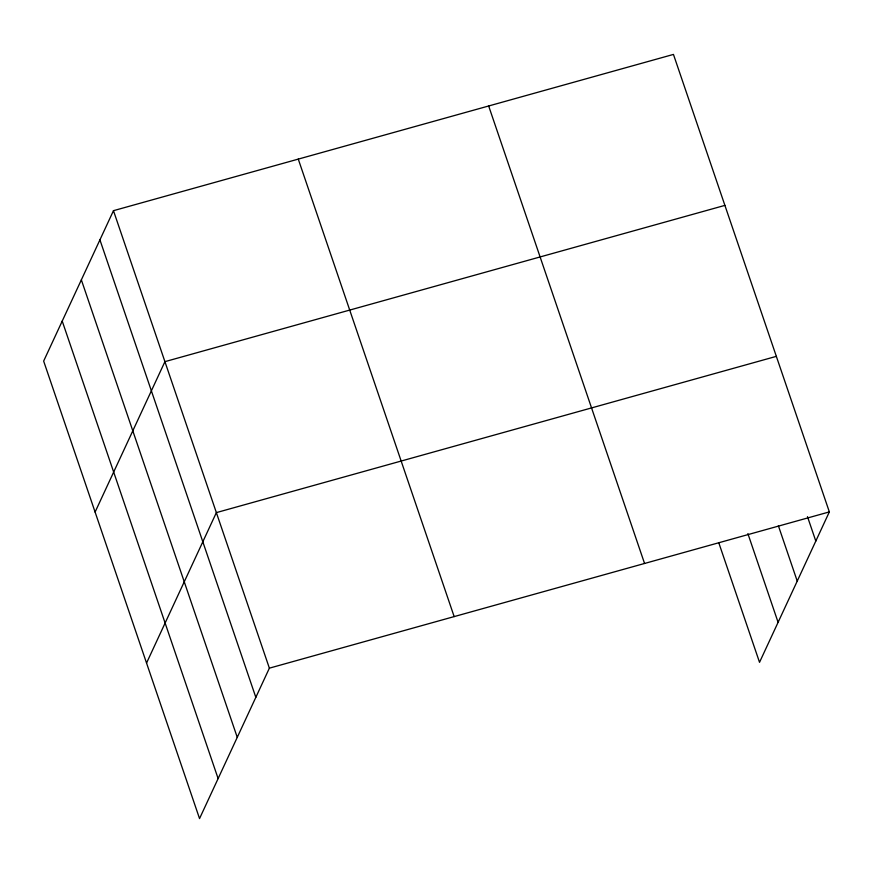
<?xml version="1.0" encoding="UTF-8"?>
<svg xmlns="http://www.w3.org/2000/svg" width="873" height="873" viewBox="0 0 873 873"><rect width="100%" height="100%" fill="white"/><g stroke="black" fill="none" stroke-linecap="round" stroke-linejoin="round"><path stroke-width="1.31" d="M113.468 210.677L43.65 361.095L199.546 818.579L269.375 668.161L113.468 210.677L673.454 54.421L829.35 511.905L759.532 662.323L718.785 542.777M95.092 512.069L164.921 361.651L724.896 205.384M146.544 663.044L216.362 512.615L776.348 356.359M269.375 668.161L829.35 511.905M807.481 516.652L815.808 541.085M778.4 525.819L797.235 581.091M747.877 533.61L778.094 622.318M488.662 105.982L644.558 563.467M298.271 159.104L454.167 616.6M99.926 239.857L255.833 697.341M81.353 279.862L237.26 737.347M62.223 321.089L218.119 778.574"/></g></svg>
